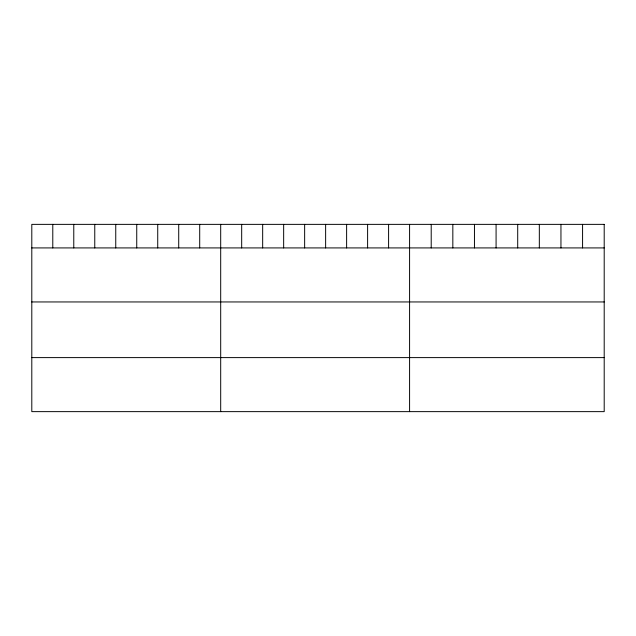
<?xml version="1.0" encoding="UTF-8"?>
<svg xmlns="http://www.w3.org/2000/svg" width="636" height="636" viewBox="0 0 636 636"><rect width="100%" height="100%" fill="white"/><g stroke="black" fill="none" stroke-linecap="round" stroke-linejoin="round"><path stroke-width="0.95" d="M31.8 247.921L604.2 247.921M31.8 301.949L604.2 301.949M31.8 357.607L604.2 357.607M582.576 224.365L582.576 247.921M560.952 224.365L560.952 247.921M539.328 224.365L539.328 247.921M517.704 224.365L517.704 247.921M496.08 224.365L496.08 247.921M474.456 224.365L474.456 247.921M452.832 224.365L452.832 247.921M431.208 224.365L431.208 247.921M409.584 224.365L409.584 411.635M388.596 224.365L388.596 247.921M367.608 224.365L367.608 247.921M346.62 224.365L346.62 247.921M325.632 224.365L325.632 247.921M304.644 224.365L304.644 247.921M283.656 224.365L283.656 247.921M262.668 224.365L262.668 247.921M241.68 224.365L241.68 247.921M220.692 224.365L220.692 411.635M199.704 224.365L199.704 247.921M178.716 224.365L178.716 247.921M157.728 224.365L157.728 247.921M136.74 224.365L136.74 247.921M115.752 224.365L115.752 247.921M94.764 224.365L94.764 247.921M73.776 224.365L73.776 247.921M52.788 224.365L52.788 247.921M604.2 224.365L31.8 224.365L31.8 411.635L604.2 411.635L604.2 224.365"/></g></svg>
